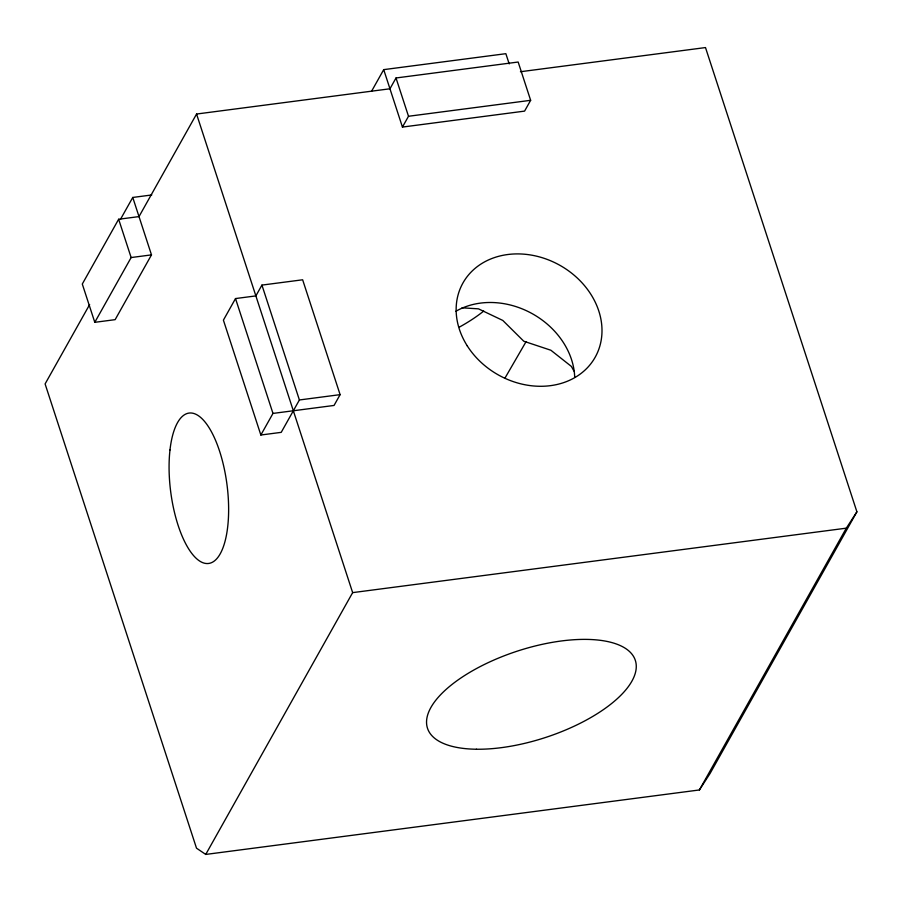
<?xml version="1.0" encoding="UTF-8"?>
<svg xmlns="http://www.w3.org/2000/svg" width="902" height="902" viewBox="0 0 902 902"><rect width="100%" height="100%" fill="white"/><g stroke="black" fill="none" stroke-linecap="round" stroke-linejoin="round"><path stroke-width="1.35" d="M526.013 341.757L505.12 377.837M509.19 63.895L505.853 53.68L383.711 69.634L402.439 127.069L524.581 111.115L530.647 100.314L518.154 62.024L396.012 77.978L389.957 88.779L196.557 114.035L139.009 216.593L118.647 219.254L82.296 284.029L94.789 322.318L115.14 319.658L151.491 254.883L132.763 197.448L151.761 194.967M120.417 219.445L132.763 197.448M89.636 304.572L45.1 383.925L196.501 848.173L205.735 854.431L699.4 789.96L709.987 773.612L856.9 511.806L705.499 47.569L520.443 71.732M94.789 322.318L131.14 257.544L118.647 219.254M261.93 285.1L255.875 295.901L235.512 298.562L223.403 320.154L260.858 435.012L281.221 432.351L299.396 399.969L261.93 285.1L302.644 279.789L340.11 394.648L334.044 405.449L272.979 413.42L260.858 435.012M371.59 91.226L383.711 69.634M402.439 127.069L408.505 116.268L396.012 77.978M205.735 854.431L352.648 592.625L196.557 114.035M699.4 789.96L846.313 528.166L856.9 511.806M408.505 116.268L530.647 100.314M131.14 257.544L151.491 254.883M299.396 399.969L340.11 394.648M352.648 592.625L846.313 528.166M462.027 307.808L478.477 308.845L502.809 320.447L523.78 341.227L550.885 350.247L571.361 366.404L573.976 371.083M235.512 298.562L272.979 413.42M483.72 311.066A109.322 45.427 -18.1 0 1 459.524 327.02M455.938 311.258A75.824 62.858 29.3 0 1 532.045 313.569A75.824 62.858 29.3 0 1 574.687 376.856M476.47 749.235A109.322 45.427 -18.1 0 0 636.226 667.875A109.322 45.427 -18.1 0 0 481.454 665.935A109.322 45.427 -18.1 0 0 476.47 749.235M169.982 449.985A75.824 28.368 82.6 0 0 207.02 563.547A75.824 28.368 82.6 0 0 219.626 451.304A75.824 28.368 82.6 0 0 169.982 449.985M467.259 345.861A75.824 62.858 29.3 0 0 593.493 360.022A75.824 62.858 29.3 0 0 526.464 254.409A75.824 62.858 29.3 0 0 467.259 345.861"/></g></svg>
